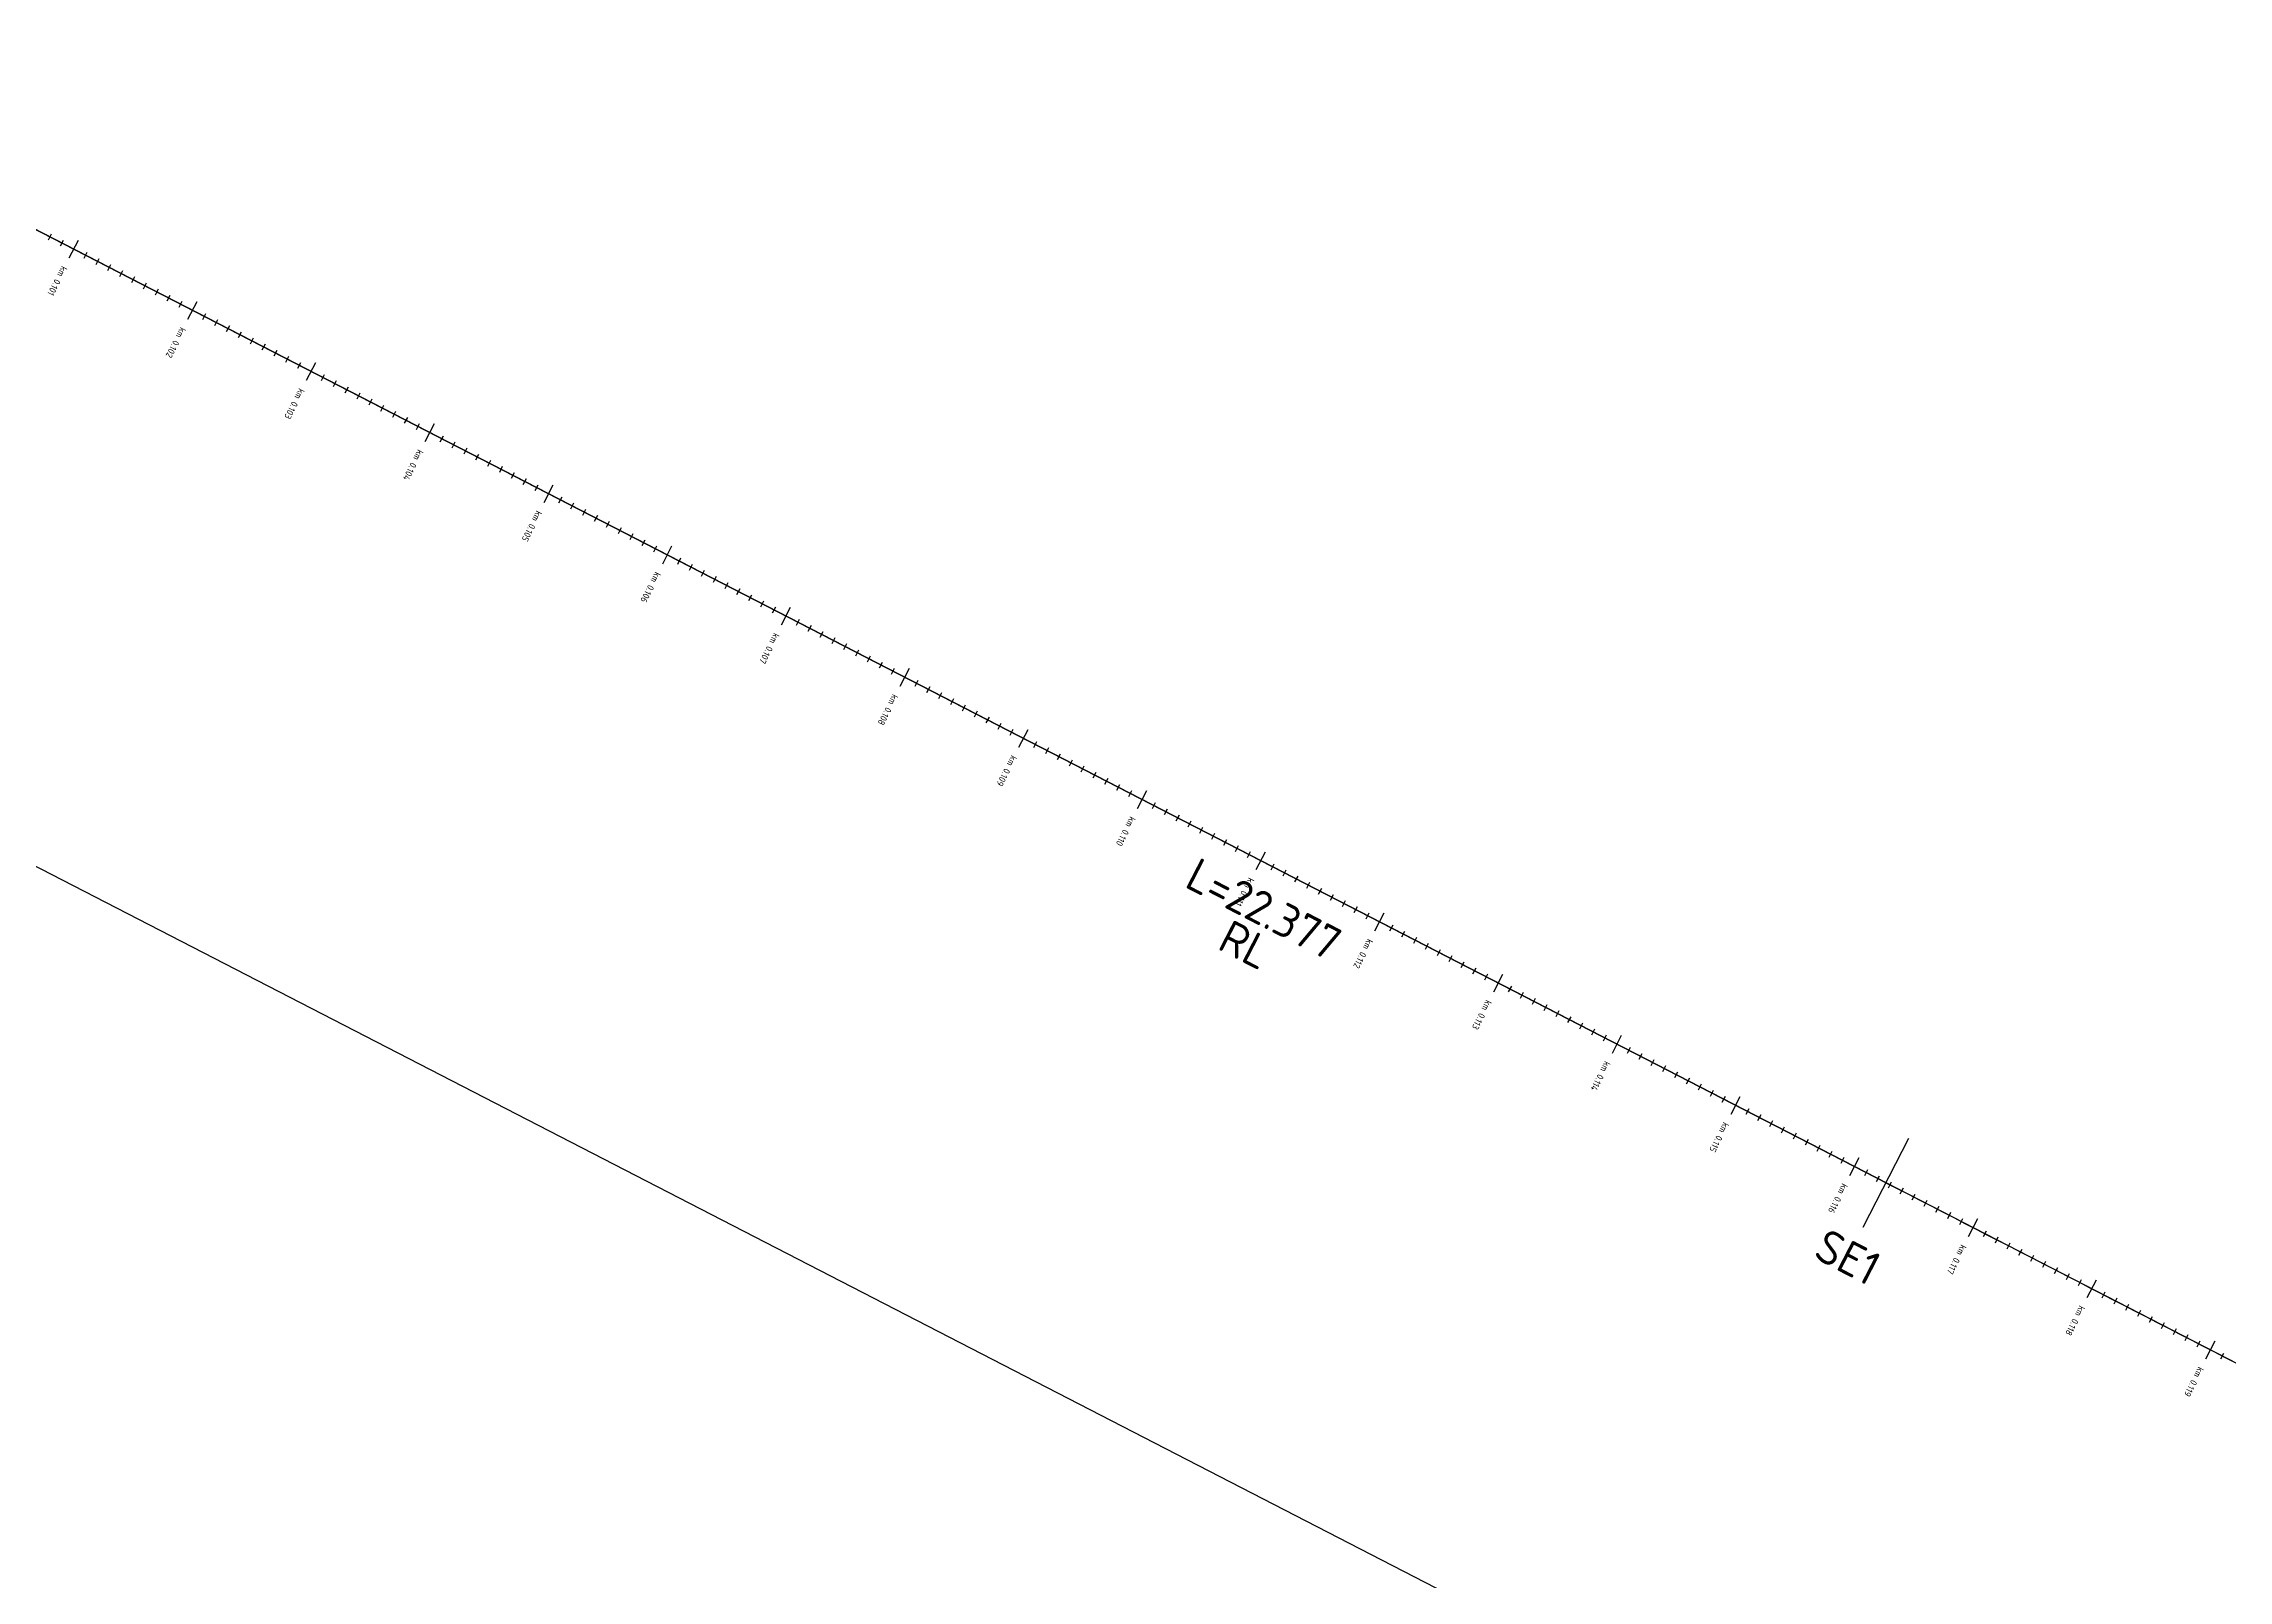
# Model space of a CAD drawing. Header units: metres. Extents: x 50 to 313, y -140 to 159.
# Drawn here: x 189.62 to 205.98, y 106.88 to 118.39 of the extents above; entities that cross this region are included whole.
import ezdxf

# ---------------------------------------------------------------- set-up
doc = ezdxf.new("R2010")
doc.units = ezdxf.units.M
for name, color, linetype, true_color in [('JBTFE_ANNOTATIONS_GEOMETRY', 2, 'Continuous', 0xffff00), ('JBTFE_ANNOTATIONS_MILEAGE', 2, 'Continuous', 0xffff00), ('JBTFE_ANNOTATIONS_VERTICALPROFILE', 2, 'Continuous', 0xffff00), ('JBTOB_KO_SPO', 2, 'Continuous', 0xffff00)]:
    doc.layers.add(name, color=color, linetype=linetype, true_color=true_color)
doc.styles.add('RC-STANDARD', font='iso3098.shx')

# ---------------------------------------------------------------- blocks, each defined once
blk = doc.blocks.new('*Z22', base_point=(170.654, 116.533))
at = {"color": 0, "char_height": 0.25, "attachment_point": 5, "rotation": 332.7441, "style": 'RC-STANDARD'}
for s, insert in [('L=22.377', (198.76, 111.91)), ('RL', (198.622, 111.643))]:
    blk.add_mtext(s, dxfattribs=dict(at, insert=insert))
blk = doc.blocks.new('*Z23', base_point=(169.789, 118.011))
at = {"color": 0}
blk.add_line((203.247, 109.527), (203.591, 110.194), dxfattribs=at)
at = {"color": 0, "insert": (203.133, 109.305), "char_height": 0.25, "attachment_point": 5, "rotation": 332.7441, "style": 'RC-STANDARD'}
blk.add_mtext('SE1', dxfattribs=at)
blk = doc.blocks.new('*Z24', base_point=(170.609, 116.414))
at = {"color": 0}
for p, q in [((189.658, 116.922), (189.681, 116.966)), ((189.747, 116.876), (189.77, 116.92)), ((189.813, 116.786), (189.882, 116.919)), ((189.925, 116.784), (189.948, 116.829)), ((190.014, 116.738), (190.037, 116.783)), ((190.103, 116.693), (190.126, 116.737)), ((190.192, 116.647), (190.215, 116.691)), ((190.281, 116.601), (190.304, 116.646)), ((190.37, 116.555), (190.393, 116.6)), ((190.459, 116.509), (190.481, 116.554)), ((190.547, 116.464), (190.57, 116.508)), ((190.636, 116.418), (190.659, 116.462)), ((190.702, 116.328), (190.771, 116.461)), ((190.814, 116.326), (190.837, 116.371)), ((190.903, 116.281), (190.926, 116.325)), ((190.992, 116.235), (191.015, 116.279)), ((191.081, 116.189), (191.104, 116.233)), ((191.17, 116.143), (191.193, 116.188)), ((191.259, 116.097), (191.282, 116.142)), ((191.348, 116.052), (191.37, 116.096)), ((191.436, 116.006), (191.459, 116.05)), ((191.525, 115.96), (191.548, 116.004)), ((191.591, 115.87), (191.66, 116.003)), ((191.703, 115.868), (191.726, 115.913)), ((191.792, 115.823), (191.815, 115.867)), ((191.881, 115.777), (191.904, 115.821)), ((191.97, 115.731), (191.993, 115.775)), ((192.059, 115.685), (192.082, 115.73)), ((192.148, 115.639), (192.17, 115.684)), ((192.236, 115.594), (192.259, 115.638)), ((192.325, 115.548), (192.348, 115.592)), ((192.414, 115.502), (192.437, 115.546)), ((192.48, 115.412), (192.549, 115.545)), ((192.592, 115.41), (192.615, 115.455)), ((192.681, 115.365), (192.704, 115.409)), ((192.77, 115.319), (192.793, 115.363)), ((192.859, 115.273), (192.882, 115.317)), ((192.948, 115.227), (192.971, 115.272)), ((193.037, 115.181), (193.059, 115.226)), ((193.125, 115.136), (193.148, 115.18)), ((193.214, 115.09), (193.237, 115.134)), ((193.303, 115.044), (193.326, 115.088)), ((193.369, 114.954), (193.438, 115.087)), ((193.481, 114.952), (193.504, 114.997)), ((193.57, 114.907), (193.593, 114.951)), ((193.659, 114.861), (193.682, 114.905)), ((193.748, 114.815), (193.771, 114.859)), ((193.837, 114.769), (193.86, 114.814)), ((193.926, 114.723), (193.948, 114.768)), ((194.014, 114.678), (194.037, 114.722)), ((194.103, 114.632), (194.126, 114.676)), ((194.192, 114.586), (194.215, 114.63)), ((194.258, 114.496), (194.327, 114.629)), ((194.37, 114.494), (194.393, 114.539)), ((194.459, 114.449), (194.482, 114.493)), ((194.548, 114.403), (194.571, 114.447)), ((194.637, 114.357), (194.66, 114.402)), ((194.726, 114.311), (194.748, 114.356)), ((194.814, 114.265), (194.837, 114.31)), ((194.903, 114.22), (194.926, 114.264)), ((194.992, 114.174), (195.015, 114.218)), ((195.081, 114.128), (195.104, 114.173)), ((195.147, 114.038), (195.216, 114.171)), ((195.259, 114.036), (195.282, 114.081)), ((195.348, 113.991), (195.371, 114.035)), ((195.437, 113.945), (195.46, 113.989)), ((195.526, 113.899), (195.549, 113.944)), ((195.615, 113.853), (195.637, 113.898)), ((195.703, 113.807), (195.726, 113.852)), ((195.792, 113.762), (195.815, 113.806)), ((195.881, 113.716), (195.904, 113.76)), ((195.97, 113.67), (195.993, 113.715)), ((196.036, 113.58), (196.105, 113.713)), ((196.148, 113.579), (196.171, 113.623)), ((196.237, 113.533), (196.26, 113.577)), ((196.326, 113.487), (196.349, 113.531)), ((196.415, 113.441), (196.438, 113.486)), ((196.504, 113.395), (196.526, 113.44)), ((196.592, 113.35), (196.615, 113.394)), ((196.681, 113.304), (196.704, 113.348)), ((196.77, 113.258), (196.793, 113.302)), ((196.859, 113.212), (196.882, 113.257)), ((196.925, 113.122), (196.994, 113.255)), ((197.037, 113.121), (197.06, 113.165)), ((197.126, 113.075), (197.149, 113.119)), ((197.215, 113.029), (197.238, 113.073)), ((197.304, 112.983), (197.326, 113.028)), ((197.392, 112.937), (197.415, 112.982)), ((197.481, 112.892), (197.504, 112.936)), ((197.57, 112.846), (197.593, 112.89)), ((197.659, 112.8), (197.682, 112.844)), ((197.748, 112.754), (197.771, 112.799)), ((197.814, 112.664), (197.883, 112.797)), ((197.926, 112.663), (197.949, 112.707)), ((198.015, 112.617), (198.038, 112.661)), ((198.104, 112.571), (198.127, 112.615)), ((198.193, 112.525), (198.215, 112.57)), ((198.281, 112.479), (198.304, 112.524)), ((198.37, 112.434), (198.393, 112.478)), ((198.459, 112.388), (198.482, 112.432)), ((198.548, 112.342), (198.571, 112.386)), ((198.637, 112.296), (198.66, 112.341)), ((198.703, 112.206), (198.772, 112.339)), ((198.815, 112.205), (198.838, 112.249)), ((198.904, 112.159), (198.927, 112.203)), ((198.993, 112.113), (199.016, 112.157)), ((199.082, 112.067), (199.104, 112.112)), ((199.17, 112.021), (199.193, 112.066)), ((199.259, 111.976), (199.282, 112.02)), ((199.348, 111.93), (199.371, 111.974)), ((199.437, 111.884), (199.46, 111.928)), ((199.526, 111.838), (199.549, 111.883)), ((199.592, 111.748), (199.661, 111.881)), ((199.704, 111.747), (199.727, 111.791)), ((199.793, 111.701), (199.816, 111.745)), ((199.882, 111.655), (199.905, 111.7)), ((199.971, 111.609), (199.993, 111.654)), ((200.059, 111.563), (200.082, 111.608)), ((200.148, 111.518), (200.171, 111.562)), ((200.237, 111.472), (200.26, 111.516)), ((200.326, 111.426), (200.349, 111.471)), ((200.415, 111.38), (200.438, 111.425)), ((200.481, 111.29), (200.55, 111.423)), ((200.593, 111.289), (200.616, 111.333)), ((200.682, 111.243), (200.705, 111.287)), ((200.771, 111.197), (200.793, 111.242)), ((200.859, 111.151), (200.882, 111.196)), ((200.948, 111.105), (200.971, 111.15)), ((201.037, 111.06), (201.06, 111.104)), ((201.126, 111.014), (201.149, 111.058)), ((201.215, 110.968), (201.238, 111.013)), ((201.304, 110.922), (201.327, 110.967)), ((201.37, 110.832), (201.439, 110.965)), ((201.482, 110.831), (201.505, 110.875)), ((201.571, 110.785), (201.594, 110.829)), ((201.66, 110.739), (201.682, 110.784)), ((201.748, 110.693), (201.771, 110.738)), ((201.837, 110.648), (201.86, 110.692)), ((201.926, 110.602), (201.949, 110.646)), ((202.015, 110.556), (202.038, 110.6)), ((202.104, 110.51), (202.127, 110.555)), ((202.193, 110.464), (202.216, 110.509)), ((202.259, 110.374), (202.328, 110.507)), ((202.371, 110.373), (202.394, 110.417)), ((202.46, 110.327), (202.483, 110.371)), ((202.549, 110.281), (202.571, 110.326)), ((202.637, 110.235), (202.66, 110.28)), ((202.726, 110.19), (202.749, 110.234)), ((202.815, 110.144), (202.838, 110.188)), ((202.904, 110.098), (202.927, 110.142)), ((202.993, 110.052), (203.016, 110.097)), ((203.082, 110.006), (203.105, 110.051)), ((203.148, 109.916), (203.217, 110.049)), ((203.26, 109.915), (203.283, 109.959)), ((203.349, 109.869), (203.371, 109.913)), ((203.437, 109.823), (203.46, 109.868)), ((203.526, 109.777), (203.549, 109.822)), ((203.615, 109.732), (203.638, 109.776)), ((203.704, 109.686), (203.727, 109.73)), ((203.793, 109.64), (203.816, 109.684)), ((203.882, 109.594), (203.905, 109.639)), ((203.971, 109.548), (203.994, 109.593)), ((204.037, 109.458), (204.106, 109.592)), ((204.149, 109.457), (204.172, 109.501)), ((204.238, 109.411), (204.26, 109.455)), ((204.326, 109.365), (204.349, 109.41)), ((204.415, 109.319), (204.438, 109.364)), ((204.504, 109.274), (204.527, 109.318)), ((204.593, 109.228), (204.616, 109.272)), ((204.682, 109.182), (204.705, 109.226)), ((204.771, 109.136), (204.794, 109.181)), ((204.86, 109.09), (204.883, 109.135)), ((204.926, 109), (204.995, 109.134)), ((205.038, 108.999), (205.061, 109.043)), ((205.127, 108.953), (205.149, 108.998)), ((205.215, 108.907), (205.238, 108.952)), ((205.304, 108.861), (205.327, 108.906)), ((205.393, 108.816), (205.416, 108.86)), ((205.482, 108.77), (205.505, 108.814)), ((205.571, 108.724), (205.594, 108.769)), ((205.66, 108.678), (205.683, 108.723)), ((205.749, 108.632), (205.772, 108.677)), ((205.815, 108.542), (205.884, 108.676)), ((205.927, 108.541), (205.95, 108.585))]:
    blk.add_line(p, q, dxfattribs=at)
at = {"color": 0, "char_height": 0.05, "attachment_point": 4, "rotation": 242.7441, "style": 'RC-STANDARD'}
for s, insert in [('km 0.101', (189.779, 116.719)), ('km 0.102', (190.668, 116.261)), ('km 0.103', (191.557, 115.803)), ('km 0.104', (192.446, 115.345)), ('km 0.105', (193.335, 114.887)), ('km 0.106', (194.224, 114.429)), ('km 0.107', (195.113, 113.971)), ('km 0.108', (196.002, 113.513)), ('km 0.109', (196.891, 113.055)), ('km 0.110', (197.78, 112.597)), ('km 0.111', (198.669, 112.139)), ('km 0.112', (199.558, 111.681)), ('km 0.113', (200.447, 111.223)), ('km 0.114', (201.336, 110.765)), ('km 0.115', (202.225, 110.307)), ('km 0.116', (203.114, 109.849)), ('km 0.117', (204.003, 109.391)), ('km 0.118', (204.891, 108.934)), ('km 0.119', (205.78, 108.476))]:
    blk.add_mtext(s, dxfattribs=dict(at, insert=insert))

msp = doc.modelspace()

# ---------------------------------------------------------------- linework, layer by layer
at = {"color": 5}
msp.add_line((188.957, 117.311, 12.76), (203.419, 109.861, 10.763), dxfattribs=at)
at = {"color": 5, "extrusion": (-0.457966, -0.88897, 3.74006e-15)}
msp.add_arc((137.83, 70.316, -190.822), 60, 263.00269, 268.85254, dxfattribs=at)
at = {"layer": 'JBTOB_KO_SPO', "flags": 128}
for points in [[(126.263, 127.863), (129.646, 128.241, -0.147799), (188.957, 117.311), (208.849, 107.064, 0.01749), (214.906, 104.207)], [(91.543, 119.718), (130.117, 124.027, -0.147799), (187.015, 113.542), (206.907, 103.294, 0.115804), (251.249, 92.202), (283.493, 91.733)]]:
    msp.add_lwpolyline(points, format="xyb", dxfattribs=at)

# ---------------------------------------------------------------- block references
at = {"layer": 'JBTFE_ANNOTATIONS_GEOMETRY'}
msp.add_blockref('*Z22', (170.654, 116.533), dxfattribs=at)
at = {"layer": 'JBTFE_ANNOTATIONS_MILEAGE'}
msp.add_blockref('*Z24', (170.609, 116.414), dxfattribs=at)
at = {"layer": 'JBTFE_ANNOTATIONS_VERTICALPROFILE'}
msp.add_blockref('*Z23', (169.789, 118.011), dxfattribs=at)

doc.saveas('drawing.dxf')
